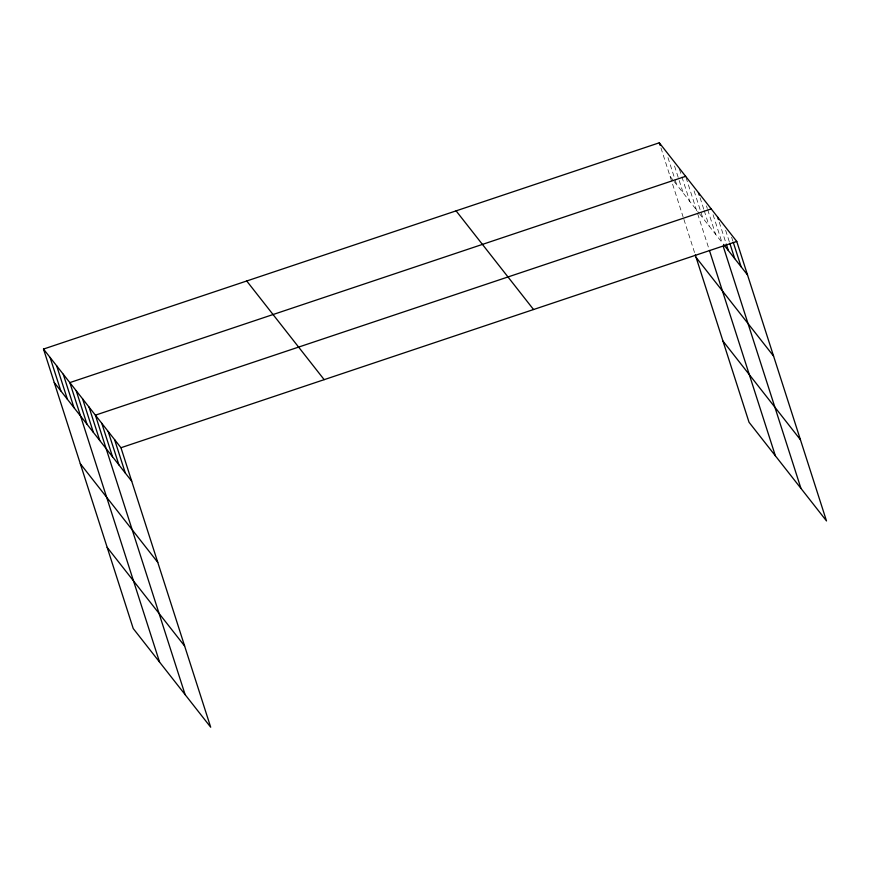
<?xml version="1.0" encoding="UTF-8"?>
<svg xmlns="http://www.w3.org/2000/svg" width="870" height="870" viewBox="0 0 870 870"><rect width="100%" height="100%" fill="white"/><g stroke="black" fill="none" stroke-linecap="round" stroke-linejoin="round"><path stroke-width="0.65" stroke-dasharray="4.35 3.26" d="M670.052 176.262L673.347 180.46M674.174 181.504L698.784 212.856M699.589 213.879L721.948 242.371L712.856 214.053M731.616 237.184L732.855 241.044M725.645 230.322L729.364 241.914M719.251 222.187L725.863 242.784M706.473 205.907L707.299 208.485M707.712 209.768L715.564 234.226M700.078 197.773L703.797 209.355M704.211 210.638L709.17 226.091M694.097 190.911L702.786 217.946M686.06 177.621L709.017 249.135M679.47 169.237L681.536 175.675M681.949 176.969L689.812 201.427M674.544 166.007L683.222 193.031M667.964 157.611L674.576 178.209M674.989 179.503L676.643 184.647M660.961 147.943L683.091 216.858M683.907 219.392L694.902 253.638"/><path stroke-width="1.3" d="M43.5 349.066L120.963 447.724L210.692 727.211L133.23 628.542L43.5 349.066L659.308 142.789L736.77 241.458L826.5 520.934L749.037 422.276L695.304 254.91M685.647 176.338L69.839 382.604L159.569 662.092M711.203 208.898L95.395 415.164L185.125 694.651M120.963 447.724L736.77 241.458M723.546 244.405L747.515 274.931M696.12 257.444L773.582 356.113M722.981 341.094L800.433 439.752M456.097 210.866L533.549 309.524M246.721 280.988L324.173 379.657M54.244 382.528L131.707 481.197M80.312 463.71L157.774 562.379M107.162 547.361L184.625 646.018M733.269 242.328L741.12 266.785M729.778 243.198L734.737 258.651M717.598 217.043L718.424 219.61M726.276 244.068L728.342 250.506M723.177 246.177L800.944 488.374M698.425 192.618L699.252 195.195M709.42 250.397L775.377 455.826M659.308 142.789L660.134 145.366M114.568 439.589L125.313 473.052M108.174 431.444L118.929 464.917M101.79 423.309L112.534 456.772M89.012 407.029L99.756 440.492M82.617 398.884L93.362 432.357M76.223 390.75L86.967 424.212M63.249 374.22L73.993 407.693M56.67 365.835L67.414 399.308M50.079 357.45L60.835 390.913"/></g></svg>
